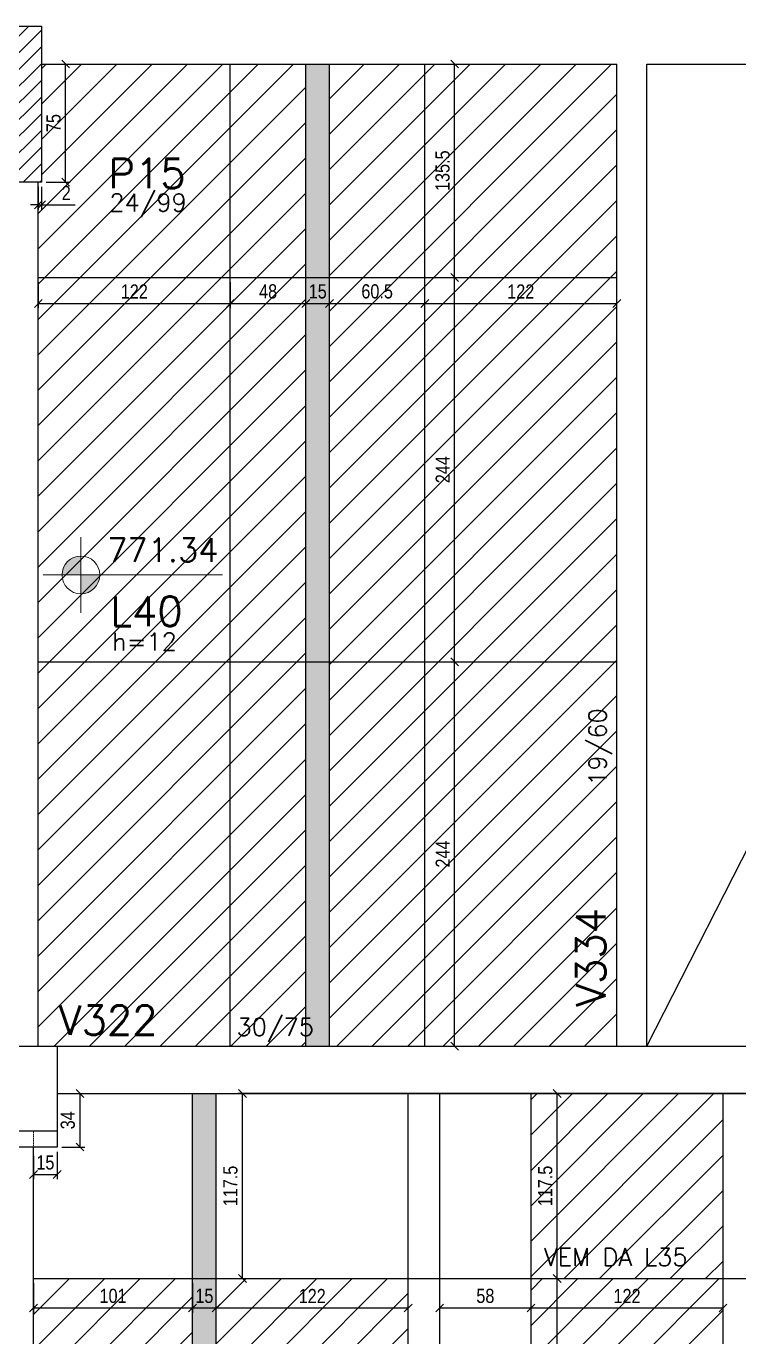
# Model space of a CAD drawing. Extents: x 8513 to 14085, y 1849 to 10799.
# Drawn here: x 10242 to 10695, y 2587 to 3419 of the extents above; entities that cross this region are included whole.
import ezdxf

# ---------------------------------------------------------------- set-up
doc = ezdxf.new("R2010")
doc.units = 0
doc.linetypes.add('FA_Tracejado', pattern=[0.25, 0.15, -0.1])
for name, color, linetype in [('COTA', 241, 'Continuous'), ('Painéis', 200, 'Continuous'), ('Pilares', 5, 'Continuous'), ('VIGAS', 3, 'Continuous'), ('Vázio', 240, 'Continuous')]:
    doc.layers.add(name, color=color, linetype=linetype)
for name, color, linetype, lineweight in [('EST-LAJE-TEXT', 7, 'Continuous', 9), ('EST-PILAR-TEXT', 7, 'Continuous', 9), ('EST-VIGA-TEXT', 7, 'Continuous', 9), ('Hachura', 253, 'Continuous', 9), ('REAPROVEITAMENTO', 7, 'Continuous', 9)]:
    doc.layers.add(name, color=color, linetype=linetype, lineweight=lineweight)
doc.styles.add('COTA TECNICA-50', font='techl___.ttf', dxfattribs={"height": 9})
doc.styles.add('RomanS_IV50', font='romans_IV50.ttf', dxfattribs={"height": 11.25})
doc.styles.add('RomanS_IV50_B', font='', dxfattribs={"height": 18.75})
doc.styles.add('RomanS_IV50_B_1', font='', dxfattribs={"height": 22.5})
doc.styles.get('RomanS_IV50_B').set_extended_font_data('RomanS_IV50', bold=True)
doc.styles.get('RomanS_IV50_B_1').set_extended_font_data('RomanS_IV50', bold=True)
doc.dimstyles.new('PAINEL', dxfattribs={"dimtxt": 9, "dimasz": 5, "dimexe": 3, "dimexo": 3, "dimgap": 3, "dimtad": 1, "dimdec": 1, "dimzin": 12, "dimdsep": 46, "dimtxsty": 'COTA TECNICA-50', "dimblk": 'OBLIQUE', "dimcen": 0, "dimclrd": 4, "dimclre": 4, "dimclrt": 1, "dimadec": 1, "dimazin": 3, "dimtfac": 1, "dimtdec": 1, "dimtmove": 0, "dimatfit": 3, "dimldrblk": 'OBLIQUE', "dimfxl": 1, "dimtolj": 1, "dimtzin": 12, "dimarcsym": 0})
pattern_1 = [(45, (-181390.063, -29748.07), (-11.2253202, 11.2253202), [])]

# ---------------------------------------------------------------- blocks, each defined once
blk = doc.blocks.new('FA_Floor_TAG_SURVEY_R01 - NIV_TIT_H_TXT1__TXT2_Menor-2303205-BUSINESS')
at = {"layer": 'EST-LAJE-TEXT'}
h = blk.add_hatch(color=256, dxfattribs=at)
edge = h.paths.add_edge_path(flags=0)
edge.add_line((-0.28, 0.565), (-0.28, 0.405))
edge.add_line((-0.28, 0.405), (-0.44, 0.405))
edge.add_arc((-0.28, 0.405), 0.16, 90, 180, ccw=False)
h = blk.add_hatch(color=256, dxfattribs=at)
edge = h.paths.add_edge_path(flags=0)
edge.add_arc((-0.28, 0.405), 0.16, -90, 0, ccw=False)
edge.add_line((-0.28, 0.245), (-0.28, 0.405))
edge.add_line((-0.28, 0.405), (-0.12, 0.405))
for p, q in [((-0.28, 0.085), (-0.28, 0.725)), ((-0.28, 0.405), (-0.6, 0.405)), ((-0.28, 0.405), (0.92, 0.405))]:
    blk.add_line(p, q, dxfattribs=at)
blk.add_circle((-0.28, 0.405), 0.16, dxfattribs=at)
blk = doc.blocks.new('_Oblique')
at = {"color": 0, "linetype": 'ByBlock', "lineweight": -2}
blk.add_line((-0.5, -0.5), (0.5, 0.5), dxfattribs=at)
blk = doc.blocks.new('*D590')
at = {"layer": 'COTA', "color": 4, "lineweight": -2, "transparency": 16777216}
for p, q in [((10249.51, 3256.51), (10249.51, 3240.03)), ((10371.51, 3256.51), (10371.51, 3240.03)), ((10249.51, 3243.03), (10371.51, 3243.03))]:
    blk.add_line(p, q, dxfattribs=at)
at = {"layer": 'Defpoints', "color": 0, "transparency": 16777216}
for p in [(10249.51, 3259.51), (10371.51, 3259.51), (10371.51, 3243.03)]:
    blk.add_point(p, dxfattribs=at)
at = {"layer": 'COTA', "color": 4, "lineweight": -2, "transparency": 16777216, "xscale": 5, "yscale": 5, "zscale": 5, "rotation": 180}
blk.add_blockref('_Oblique', (10249.51, 3243.03), dxfattribs=at)
at = {"layer": 'COTA', "color": 4, "lineweight": -2, "transparency": 16777216, "xscale": 5, "yscale": 5, "zscale": 5}
blk.add_blockref('_Oblique', (10371.51, 3243.03), dxfattribs=at)
at = {"layer": 'COTA', "color": 1, "transparency": 16777216, "insert": (10310.51, 3250.58), "char_height": 9, "attachment_point": 5, "style": 'COTA TECNICA-50'}
blk.add_mtext('\\A1;122', dxfattribs=at)
blk = doc.blocks.new('*D591')
at = {"layer": 'COTA', "color": 4, "lineweight": -2, "transparency": 16777216}
for p, q in [((10371.51, 3256.51), (10371.51, 3240.03)), ((10371.51, 3243.03), (10419.51, 3243.03))]:
    blk.add_line(p, q, dxfattribs=at)
at = {"layer": 'Defpoints', "color": 0, "transparency": 16777216}
for p in [(10371.51, 3259.51), (10419.51, 3243.03), (10419.51, 3243.03)]:
    blk.add_point(p, dxfattribs=at)
at = {"layer": 'COTA', "color": 4, "lineweight": -2, "transparency": 16777216, "xscale": 5, "yscale": 5, "zscale": 5, "rotation": 180}
blk.add_blockref('_Oblique', (10371.51, 3243.03), dxfattribs=at)
at = {"layer": 'COTA', "color": 4, "lineweight": -2, "transparency": 16777216, "xscale": 5, "yscale": 5, "zscale": 5}
blk.add_blockref('_Oblique', (10419.51, 3243.03), dxfattribs=at)
at = {"layer": 'COTA', "color": 1, "transparency": 16777216, "insert": (10395.51, 3250.62), "char_height": 9, "attachment_point": 5, "style": 'COTA TECNICA-50'}
blk.add_mtext('\\A1;48', dxfattribs=at)
blk = doc.blocks.new('*D592')
at = {"layer": 'COTA', "color": 4, "lineweight": -2, "transparency": 16777216}
blk.add_line((10419.51, 3243.03), (10434.51, 3243.03), dxfattribs=at)
at = {"layer": 'Defpoints', "color": 0, "transparency": 16777216}
for p in [(10419.51, 3243.03), (10434.51, 3243.03), (10434.51, 3243.03)]:
    blk.add_point(p, dxfattribs=at)
at = {"layer": 'COTA', "color": 4, "lineweight": -2, "transparency": 16777216, "xscale": 5, "yscale": 5, "zscale": 5, "rotation": 180}
blk.add_blockref('_Oblique', (10419.51, 3243.03), dxfattribs=at)
at = {"layer": 'COTA', "color": 4, "lineweight": -2, "transparency": 16777216, "xscale": 5, "yscale": 5, "zscale": 5}
blk.add_blockref('_Oblique', (10434.51, 3243.03), dxfattribs=at)
at = {"layer": 'COTA', "color": 1, "transparency": 16777216, "insert": (10427.01, 3250.63), "char_height": 9, "attachment_point": 5, "style": 'COTA TECNICA-50'}
blk.add_mtext('\\A1;15', dxfattribs=at)
blk = doc.blocks.new('*D593')
at = {"layer": 'COTA', "color": 4, "lineweight": -2, "transparency": 16777216}
blk.add_line((10434.51, 3243.03), (10495.01, 3243.03), dxfattribs=at)
at = {"layer": 'Defpoints', "color": 0, "transparency": 16777216}
for p in [(10434.51, 3243.03), (10495.01, 3243.03), (10495.01, 3243.03)]:
    blk.add_point(p, dxfattribs=at)
at = {"layer": 'COTA', "color": 4, "lineweight": -2, "transparency": 16777216, "xscale": 5, "yscale": 5, "zscale": 5, "rotation": 180}
blk.add_blockref('_Oblique', (10434.51, 3243.03), dxfattribs=at)
at = {"layer": 'COTA', "color": 4, "lineweight": -2, "transparency": 16777216, "xscale": 5, "yscale": 5, "zscale": 5}
blk.add_blockref('_Oblique', (10495.01, 3243.03), dxfattribs=at)
at = {"layer": 'COTA', "color": 1, "transparency": 16777216, "insert": (10464.76, 3250.63), "char_height": 9, "attachment_point": 5, "style": 'COTA TECNICA-50'}
blk.add_mtext('\\A1;60.5', dxfattribs=at)
blk = doc.blocks.new('*D594')
at = {"layer": 'COTA', "color": 4, "lineweight": -2, "transparency": 16777216}
blk.add_line((10495.01, 3243.03), (10617.01, 3243.03), dxfattribs=at)
at = {"layer": 'Defpoints', "color": 0, "transparency": 16777216}
for p in [(10495.01, 3243.03), (10617.01, 3243.03), (10617.01, 3243.03)]:
    blk.add_point(p, dxfattribs=at)
at = {"layer": 'COTA', "color": 4, "lineweight": -2, "transparency": 16777216, "xscale": 5, "yscale": 5, "zscale": 5, "rotation": 180}
blk.add_blockref('_Oblique', (10495.01, 3243.03), dxfattribs=at)
at = {"layer": 'COTA', "color": 4, "lineweight": -2, "transparency": 16777216, "xscale": 5, "yscale": 5, "zscale": 5}
blk.add_blockref('_Oblique', (10617.01, 3243.03), dxfattribs=at)
at = {"layer": 'COTA', "color": 1, "transparency": 16777216, "insert": (10556.01, 3250.58), "char_height": 9, "attachment_point": 5, "style": 'COTA TECNICA-50'}
blk.add_mtext('\\A1;122', dxfattribs=at)
blk = doc.blocks.new('*D595')
at = {"layer": 'COTA', "color": 4, "lineweight": -2, "transparency": 16777216}
for p, q in [((10498.01, 3015.51), (10517, 3015.51)), ((10514, 2771.51), (10514, 3015.51)), ((10498.01, 2771.51), (10517, 2771.51))]:
    blk.add_line(p, q, dxfattribs=at)
at = {"layer": 'Defpoints', "color": 0, "transparency": 16777216}
for p in [(10495.01, 3015.51), (10514, 3015.51), (10495.01, 2771.51)]:
    blk.add_point(p, dxfattribs=at)
at = {"layer": 'COTA', "color": 4, "lineweight": -2, "transparency": 16777216, "xscale": 5, "yscale": 5, "zscale": 5}
for p, rotation in [((10514, 3015.51), 90), ((10514, 2771.51), 270)]:
    blk.add_blockref('_Oblique', p, dxfattribs=dict(at, rotation=rotation))
at = {"layer": 'COTA', "color": 1, "transparency": 16777216, "insert": (10506.44, 2893.51), "char_height": 9, "attachment_point": 5, "rotation": 90, "style": 'COTA TECNICA-50'}
blk.add_mtext('\\A1;244', dxfattribs=at)
blk = doc.blocks.new('*D596')
at = {"layer": 'COTA', "color": 4, "lineweight": -2, "transparency": 16777216}
for p, q in [((10498.01, 3259.51), (10517, 3259.51)), ((10514, 3015.51), (10514, 3259.51)), ((10498.01, 3015.51), (10517, 3015.51))]:
    blk.add_line(p, q, dxfattribs=at)
at = {"layer": 'Defpoints', "color": 0, "transparency": 16777216}
for p in [(10495.01, 3259.51), (10514, 3259.51), (10495.01, 3015.51)]:
    blk.add_point(p, dxfattribs=at)
at = {"layer": 'COTA', "color": 4, "lineweight": -2, "transparency": 16777216, "xscale": 5, "yscale": 5, "zscale": 5}
for p, rotation in [((10514, 3259.51), 90), ((10514, 3015.51), 270)]:
    blk.add_blockref('_Oblique', p, dxfattribs=dict(at, rotation=rotation))
at = {"layer": 'COTA', "color": 1, "transparency": 16777216, "insert": (10506.44, 3137.51), "char_height": 9, "attachment_point": 5, "rotation": 90, "style": 'COTA TECNICA-50'}
blk.add_mtext('\\A1;244', dxfattribs=at)
blk = doc.blocks.new('*D597')
at = {"layer": 'COTA', "color": 4, "lineweight": -2, "transparency": 16777216}
for p, q in [((10498.01, 3395.01), (10517, 3395.01)), ((10514, 3259.51), (10514, 3395.01)), ((10498.01, 3259.51), (10517, 3259.51))]:
    blk.add_line(p, q, dxfattribs=at)
at = {"layer": 'Defpoints', "color": 0, "transparency": 16777216}
for p in [(10495.01, 3395.01), (10514, 3395.01), (10495.01, 3259.51)]:
    blk.add_point(p, dxfattribs=at)
at = {"layer": 'COTA', "color": 4, "lineweight": -2, "transparency": 16777216, "xscale": 5, "yscale": 5, "zscale": 5}
for p, rotation in [((10514, 3395.01), 90), ((10514, 3259.51), 270)]:
    blk.add_blockref('_Oblique', p, dxfattribs=dict(at, rotation=rotation))
at = {"layer": 'COTA', "color": 1, "transparency": 16777216, "insert": (10506.31, 3327.26), "char_height": 9, "attachment_point": 5, "rotation": 90, "style": 'COTA TECNICA-50'}
blk.add_mtext('\\A1;135.5', dxfattribs=at)
blk = doc.blocks.new('*D598')
at = {"layer": 'COTA', "color": 4, "lineweight": -2, "transparency": 16777216}
for p, q in [((10249.51, 3317.01), (10249.51, 3302.63)), ((10251.51, 3317.01), (10251.51, 3302.63)), ((10249.51, 3305.63), (10244.51, 3305.63)), ((10249.51, 3305.63), (10251.51, 3305.63)), ((10251.51, 3305.63), (10273.01, 3305.63))]:
    blk.add_line(p, q, dxfattribs=at)
at = {"layer": 'Defpoints', "color": 0, "transparency": 16777216}
for p in [(10249.51, 3320.01), (10251.51, 3320.01), (10251.51, 3305.63)]:
    blk.add_point(p, dxfattribs=at)
at = {"layer": 'COTA', "color": 4, "lineweight": -2, "transparency": 16777216, "xscale": 5, "yscale": 5, "zscale": 5}
blk.add_blockref('_Oblique', (10249.51, 3305.63), dxfattribs=at)
at = {"layer": 'COTA', "color": 4, "lineweight": -2, "transparency": 16777216, "xscale": 5, "yscale": 5, "zscale": 5, "rotation": 180}
blk.add_blockref('_Oblique', (10251.51, 3305.63), dxfattribs=at)
at = {"layer": 'COTA', "color": 1, "transparency": 16777216, "insert": (10267.26, 3313.13), "char_height": 9, "attachment_point": 5, "style": 'COTA TECNICA-50'}
blk.add_mtext('\\A1;2', dxfattribs=at)
blk = doc.blocks.new('*D599')
at = {"layer": 'COTA', "color": 4, "lineweight": -2, "transparency": 16777216}
for p, q in [((10254.51, 3395.01), (10269.87, 3395.01)), ((10266.87, 3320.01), (10266.87, 3395.01)), ((10254.51, 3320.01), (10269.87, 3320.01))]:
    blk.add_line(p, q, dxfattribs=at)
at = {"layer": 'Defpoints', "color": 0, "transparency": 16777216}
for p in [(10251.51, 3395.01), (10266.87, 3395.01), (10251.51, 3320.01)]:
    blk.add_point(p, dxfattribs=at)
at = {"layer": 'COTA', "color": 4, "lineweight": -2, "transparency": 16777216, "xscale": 5, "yscale": 5, "zscale": 5}
for p, rotation in [((10266.87, 3395.01), 90), ((10266.87, 3320.01), 270)]:
    blk.add_blockref('_Oblique', p, dxfattribs=dict(at, rotation=rotation))
at = {"layer": 'COTA', "color": 1, "transparency": 16777216, "insert": (10259.27, 3357.51), "char_height": 9, "attachment_point": 5, "rotation": 90, "style": 'COTA TECNICA-50'}
blk.add_mtext('\\A1;75', dxfattribs=at)
blk = doc.blocks.new('*D537')
at = {"layer": 'COTA', "color": 4, "lineweight": -2, "transparency": 16777216}
for p, q in [((10246.51, 2621.01), (10246.51, 2602.36)), ((10347.51, 2621.01), (10347.51, 2602.36)), ((10246.51, 2605.36), (10347.51, 2605.36))]:
    blk.add_line(p, q, dxfattribs=at)
at = {"layer": 'Defpoints', "color": 0, "transparency": 16777216}
for p in [(10246.51, 2624.01), (10347.51, 2624.01), (10347.51, 2605.36)]:
    blk.add_point(p, dxfattribs=at)
at = {"layer": 'COTA', "color": 4, "lineweight": -2, "transparency": 16777216, "xscale": 5, "yscale": 5, "zscale": 5, "rotation": 180}
blk.add_blockref('_Oblique', (10246.51, 2605.36), dxfattribs=at)
at = {"layer": 'COTA', "color": 4, "lineweight": -2, "transparency": 16777216, "xscale": 5, "yscale": 5, "zscale": 5}
blk.add_blockref('_Oblique', (10347.51, 2605.36), dxfattribs=at)
at = {"layer": 'COTA', "color": 1, "transparency": 16777216, "insert": (10297.01, 2612.96), "char_height": 9, "attachment_point": 5, "style": 'COTA TECNICA-50'}
blk.add_mtext('\\A1;101', dxfattribs=at)
blk = doc.blocks.new('*D538')
at = {"layer": 'COTA', "color": 4, "lineweight": -2, "transparency": 16777216}
for p, q in [((10347.51, 2621.01), (10347.51, 2602.36)), ((10347.51, 2605.36), (10362.51, 2605.36))]:
    blk.add_line(p, q, dxfattribs=at)
at = {"layer": 'Defpoints', "color": 0, "transparency": 16777216}
for p in [(10347.51, 2624.01), (10362.51, 2605.36), (10362.51, 2605.36)]:
    blk.add_point(p, dxfattribs=at)
at = {"layer": 'COTA', "color": 4, "lineweight": -2, "transparency": 16777216, "xscale": 5, "yscale": 5, "zscale": 5, "rotation": 180}
blk.add_blockref('_Oblique', (10347.51, 2605.36), dxfattribs=at)
at = {"layer": 'COTA', "color": 4, "lineweight": -2, "transparency": 16777216, "xscale": 5, "yscale": 5, "zscale": 5}
blk.add_blockref('_Oblique', (10362.51, 2605.36), dxfattribs=at)
at = {"layer": 'COTA', "color": 1, "transparency": 16777216, "insert": (10355.01, 2612.96), "char_height": 9, "attachment_point": 5, "style": 'COTA TECNICA-50'}
blk.add_mtext('\\A1;15', dxfattribs=at)
blk = doc.blocks.new('*D539')
at = {"layer": 'COTA', "color": 4, "lineweight": -2, "transparency": 16777216}
blk.add_line((10362.51, 2605.36), (10484.51, 2605.36), dxfattribs=at)
at = {"layer": 'Defpoints', "color": 0, "transparency": 16777216}
for p in [(10362.51, 2605.36), (10484.51, 2605.36), (10484.51, 2605.36)]:
    blk.add_point(p, dxfattribs=at)
at = {"layer": 'COTA', "color": 4, "lineweight": -2, "transparency": 16777216, "xscale": 5, "yscale": 5, "zscale": 5, "rotation": 180}
blk.add_blockref('_Oblique', (10362.51, 2605.36), dxfattribs=at)
at = {"layer": 'COTA', "color": 4, "lineweight": -2, "transparency": 16777216, "xscale": 5, "yscale": 5, "zscale": 5}
blk.add_blockref('_Oblique', (10484.51, 2605.36), dxfattribs=at)
at = {"layer": 'COTA', "color": 1, "transparency": 16777216, "insert": (10423.51, 2612.92), "char_height": 9, "attachment_point": 5, "style": 'COTA TECNICA-50'}
blk.add_mtext('\\A1;122', dxfattribs=at)
blk = doc.blocks.new('*D540')
at = {"layer": 'COTA', "color": 4, "lineweight": -2, "transparency": 16777216}
blk.add_line((10504.51, 2605.36), (10562.51, 2605.36), dxfattribs=at)
at = {"layer": 'Defpoints', "color": 0, "transparency": 16777216}
for p in [(10504.51, 2605.36), (10562.51, 2605.36), (10562.51, 2605.36)]:
    blk.add_point(p, dxfattribs=at)
at = {"layer": 'COTA', "color": 4, "lineweight": -2, "transparency": 16777216, "xscale": 5, "yscale": 5, "zscale": 5, "rotation": 180}
blk.add_blockref('_Oblique', (10504.51, 2605.36), dxfattribs=at)
at = {"layer": 'COTA', "color": 4, "lineweight": -2, "transparency": 16777216, "xscale": 5, "yscale": 5, "zscale": 5}
blk.add_blockref('_Oblique', (10562.51, 2605.36), dxfattribs=at)
at = {"layer": 'COTA', "color": 1, "transparency": 16777216, "insert": (10533.51, 2612.98), "char_height": 9, "attachment_point": 5, "style": 'COTA TECNICA-50'}
blk.add_mtext('\\A1;58', dxfattribs=at)
blk = doc.blocks.new('*D541')
at = {"layer": 'COTA', "color": 4, "lineweight": -2, "transparency": 16777216}
blk.add_line((10562.51, 2605.36), (10684.51, 2605.36), dxfattribs=at)
at = {"layer": 'Defpoints', "color": 0, "transparency": 16777216}
for p in [(10562.51, 2605.36), (10684.51, 2605.36), (10684.51, 2605.36)]:
    blk.add_point(p, dxfattribs=at)
at = {"layer": 'COTA', "color": 4, "lineweight": -2, "transparency": 16777216, "xscale": 5, "yscale": 5, "zscale": 5, "rotation": 180}
blk.add_blockref('_Oblique', (10562.51, 2605.36), dxfattribs=at)
at = {"layer": 'COTA', "color": 4, "lineweight": -2, "transparency": 16777216, "xscale": 5, "yscale": 5, "zscale": 5}
blk.add_blockref('_Oblique', (10684.51, 2605.36), dxfattribs=at)
at = {"layer": 'COTA', "color": 1, "transparency": 16777216, "insert": (10623.51, 2612.92), "char_height": 9, "attachment_point": 5, "style": 'COTA TECNICA-50'}
blk.add_mtext('\\A1;122', dxfattribs=at)
blk = doc.blocks.new('*D550')
at = {"layer": 'COTA', "color": 4, "lineweight": -2, "transparency": 16777216}
for p, q in [((10264.51, 2741.51), (10278.99, 2741.51)), ((10275.99, 2741.51), (10275.99, 2707.51)), ((10264.51, 2707.51), (10278.99, 2707.51))]:
    blk.add_line(p, q, dxfattribs=at)
at = {"layer": 'Defpoints', "color": 0, "transparency": 16777216}
for p in [(10261.51, 2741.51), (10261.51, 2707.51), (10275.99, 2707.51)]:
    blk.add_point(p, dxfattribs=at)
at = {"layer": 'COTA', "color": 4, "lineweight": -2, "transparency": 16777216, "xscale": 5, "yscale": 5, "zscale": 5}
for p, rotation in [((10275.99, 2741.51), 90), ((10275.99, 2707.51), 270)]:
    blk.add_blockref('_Oblique', p, dxfattribs=dict(at, rotation=rotation))
at = {"layer": 'COTA', "color": 1, "transparency": 16777216, "insert": (10268.29, 2724.51), "char_height": 9, "attachment_point": 5, "rotation": 90, "style": 'COTA TECNICA-50'}
blk.add_mtext('\\A1;34', dxfattribs=at)
blk = doc.blocks.new('*D551')
at = {"layer": 'COTA', "color": 4, "lineweight": -2, "transparency": 16777216}
for p, q in [((10261.51, 2704.51), (10261.51, 2687.08)), ((10246.51, 2701.97), (10246.51, 2687.08)), ((10246.51, 2690.08), (10261.51, 2690.08))]:
    blk.add_line(p, q, dxfattribs=at)
at = {"layer": 'Defpoints', "color": 0, "transparency": 16777216}
for p in [(10246.51, 2704.97), (10261.51, 2707.51), (10261.51, 2690.08)]:
    blk.add_point(p, dxfattribs=at)
at = {"layer": 'COTA', "color": 4, "lineweight": -2, "transparency": 16777216, "xscale": 5, "yscale": 5, "zscale": 5, "rotation": 180}
blk.add_blockref('_Oblique', (10246.51, 2690.08), dxfattribs=at)
at = {"layer": 'COTA', "color": 4, "lineweight": -2, "transparency": 16777216, "xscale": 5, "yscale": 5, "zscale": 5}
blk.add_blockref('_Oblique', (10261.51, 2690.08), dxfattribs=at)
at = {"layer": 'COTA', "color": 1, "transparency": 16777216, "insert": (10254.01, 2697.68), "char_height": 9, "attachment_point": 5, "style": 'COTA TECNICA-50'}
blk.add_mtext('\\A1;15', dxfattribs=at)
blk = doc.blocks.new('*D669')
at = {"layer": 'COTA', "color": 4, "lineweight": -2, "transparency": 16777216}
for p, q in [((11164.51, 2741.51), (10576.19, 2741.51)), ((10579.19, 2624.01), (10579.19, 2741.51)), ((10565.51, 2624.01), (10582.19, 2624.01))]:
    blk.add_line(p, q, dxfattribs=at)
at = {"layer": 'Defpoints', "color": 0, "transparency": 16777216}
for p in [(10579.19, 2741.51), (11167.51, 2741.51), (10562.51, 2624.01)]:
    blk.add_point(p, dxfattribs=at)
at = {"layer": 'COTA', "color": 4, "lineweight": -2, "transparency": 16777216, "xscale": 5, "yscale": 5, "zscale": 5}
for p, rotation in [((10579.19, 2741.51), 90), ((10579.19, 2624.01), 270)]:
    blk.add_blockref('_Oblique', p, dxfattribs=dict(at, rotation=rotation))
at = {"layer": 'COTA', "color": 1, "transparency": 16777216, "insert": (10571.59, 2682.76), "char_height": 9, "attachment_point": 5, "rotation": 90, "style": 'COTA TECNICA-50'}
blk.add_mtext('\\A1;117.5', dxfattribs=at)
blk = doc.blocks.new('*D671')
at = {"layer": 'COTA', "color": 4, "lineweight": -2, "transparency": 16777216}
for p, q in [((11205.46, 2630.39), (11205.46, 2641.84)), ((11184.19, 2624.01), (11205.46, 2630.39)), ((10365.51, 2624.01), (11187.19, 2624.01)), ((11170.51, 2624.01), (11187.19, 2624.01))]:
    blk.add_line(p, q, dxfattribs=at)
at = {"layer": 'Defpoints', "color": 0, "transparency": 16777216}
for p in [(10362.51, 2624.01), (11167.51, 2624.01), (11184.19, 2624.01)]:
    blk.add_point(p, dxfattribs=at)
at = {"layer": 'COTA', "color": 1, "transparency": 16777216, "insert": (11197.87, 2636.11), "char_height": 9, "attachment_point": 5, "rotation": 90, "style": 'COTA TECNICA-50'}
blk.add_mtext('\\A1;0', dxfattribs=at)
blk = doc.blocks.new('*D672')
at = {"layer": 'COTA', "color": 4, "lineweight": -2, "transparency": 16777216}
for p, q in [((11164.51, 2741.51), (10376.19, 2741.51)), ((10379.19, 2624.01), (10379.19, 2741.51)), ((10365.51, 2624.01), (10382.19, 2624.01))]:
    blk.add_line(p, q, dxfattribs=at)
at = {"layer": 'Defpoints', "color": 0, "transparency": 16777216}
for p in [(10379.19, 2741.51), (11167.51, 2741.51), (10362.51, 2624.01)]:
    blk.add_point(p, dxfattribs=at)
at = {"layer": 'COTA', "color": 4, "lineweight": -2, "transparency": 16777216, "xscale": 5, "yscale": 5, "zscale": 5}
for p, rotation in [((10379.19, 2741.51), 90), ((10379.19, 2624.01), 270)]:
    blk.add_blockref('_Oblique', p, dxfattribs=dict(at, rotation=rotation))
at = {"layer": 'COTA', "color": 1, "transparency": 16777216, "insert": (10371.59, 2682.76), "char_height": 9, "attachment_point": 5, "rotation": 90, "style": 'COTA TECNICA-50'}
blk.add_mtext('\\A1;117.5', dxfattribs=at)
blk = doc.blocks.new('*D678')
at = {"layer": 'COTA', "color": 4, "lineweight": -2, "transparency": 16777216}
for p, q in [((10565.51, 2624.01), (10582.19, 2624.01)), ((10579.19, 2380.01), (10579.19, 2624.01)), ((10565.51, 2380.01), (10582.19, 2380.01))]:
    blk.add_line(p, q, dxfattribs=at)
at = {"layer": 'Defpoints', "color": 0, "transparency": 16777216}
for p in [(10562.51, 2624.01), (10579.19, 2624.01), (10562.51, 2380.01)]:
    blk.add_point(p, dxfattribs=at)
at = {"layer": 'COTA', "color": 4, "lineweight": -2, "transparency": 16777216, "xscale": 5, "yscale": 5, "zscale": 5}
for p, rotation in [((10579.19, 2624.01), 90), ((10579.19, 2380.01), 270)]:
    blk.add_blockref('_Oblique', p, dxfattribs=dict(at, rotation=rotation))
at = {"layer": 'COTA', "color": 1, "transparency": 16777216, "insert": (10571.62, 2502.01), "char_height": 9, "attachment_point": 5, "rotation": 90, "style": 'COTA TECNICA-50'}
blk.add_mtext('\\A1;244', dxfattribs=at)

msp = doc.modelspace()

# ---------------------------------------------------------------- hatches: boundary and pattern name
at = {"layer": 'Hachura'}
h = msp.add_hatch(color=256, dxfattribs=at)
h.paths.add_polyline_path([(10419.51, 3259.51), (10434.51, 3259.51), (10434.51, 3395.01), (10419.51, 3395.01)])
h.paths.add_polyline_path([(10434.51, 3259.51), (10419.51, 3259.51), (10419.51, 3015.51), (10434.51, 3015.51)])
h.paths.add_polyline_path([(10419.51, 2771.51), (10434.51, 2771.51), (10434.51, 3015.51), (10419.51, 3015.51)])
h = msp.add_hatch(color=256, dxfattribs=at)
h.paths.add_polyline_path([(10347.51, 2624.01), (10362.51, 2624.01), (10362.51, 2741.51), (10347.51, 2741.51)])
h.paths.add_polyline_path([(10347.51, 2380.01), (10362.51, 2380.01), (10362.51, 2624.01), (10347.51, 2624.01)])
h.paths.add_polyline_path([(10362.51, 2380.01), (10347.51, 2380.01), (10347.51, 2136.01), (10362.51, 2136.01)])
at = {"layer": 'Pilares'}
h = msp.add_hatch(dxfattribs=at)
h.set_pattern_fill('FP_1', color=5, style=0, pattern_type=2)
h.set_pattern_definition([(45, (10227.5145, 3498.507), (-5.3033, 5.3033), [])])
h.paths.add_polyline_path([(10227.51, 3320.01), (10251.51, 3320.01), (10251.51, 3419.01), (10227.51, 3419.01), (10227.51, 3344.49)], flags=0)
at = {"layer": 'REAPROVEITAMENTO'}
h = msp.add_hatch(dxfattribs=at)
h.set_pattern_fill('ANSI31', color=251, scale=5, style=0)
h.set_pattern_definition(pattern_1)
h.paths.add_polyline_path([(10617.01, 3015.51), (10495.01, 3015.51), (10495.01, 2771.51), (10617.01, 2771.51)])
h.paths.add_polyline_path([(10495.01, 3015.51), (10434.51, 3015.51), (10434.51, 2771.51), (10495.01, 2771.51)])
h.paths.add_polyline_path([(10371.51, 2771.51), (10419.51, 2771.51), (10419.51, 3015.51), (10371.51, 3015.51)])
h.paths.add_polyline_path([(10249.51, 2771.51), (10261.51, 2771.51), (10371.51, 2771.51), (10371.51, 3015.51), (10249.51, 3015.51)])
h.paths.add_polyline_path([(10371.51, 3259.51), (10249.51, 3259.51), (10249.51, 3015.51), (10371.51, 3015.51)])
h.paths.add_polyline_path([(10371.51, 3015.51), (10419.51, 3015.51), (10419.51, 3259.51), (10371.51, 3259.51)])
h.paths.add_polyline_path([(10434.51, 3015.51), (10495.01, 3015.51), (10495.01, 3259.51), (10434.51, 3259.51)])
h.paths.add_polyline_path([(10495.01, 3015.51), (10617.01, 3015.51), (10617.01, 3259.51), (10495.01, 3259.51)])
h.paths.add_polyline_path([(10617.01, 3259.51), (10617.01, 3395.01), (10495.01, 3395.01), (10495.01, 3259.51)])
h.paths.add_polyline_path([(10495.01, 3395.01), (10434.51, 3395.01), (10434.51, 3259.51), (10495.01, 3259.51)])
h.paths.add_polyline_path([(10371.51, 3259.51), (10419.51, 3259.51), (10419.51, 3395.01), (10371.51, 3395.01)])
h.paths.add_polyline_path([(10371.51, 3395.01), (10251.51, 3395.01), (10251.51, 3320.01), (10249.51, 3320.01), (10249.51, 3259.51), (10371.51, 3259.51)])
h = msp.add_hatch(dxfattribs=at)
h.set_pattern_fill('ANSI31', color=251, scale=5, style=0)
h.set_pattern_definition(pattern_1)
h.paths.add_polyline_path([(10992.01, 2624.01), (11114.01, 2624.01), (11114.01, 2741.51), (11004.01, 2741.51), (11004.01, 2707.51), (10992.01, 2707.51)])
h.paths.add_polyline_path([(10826.51, 2741.51), (10704.51, 2741.51), (10704.51, 2624.01), (10826.51, 2624.01)])
h.paths.add_polyline_path([(10684.51, 2741.51), (10562.51, 2741.51), (10562.51, 2624.01), (10684.51, 2624.01)])
h = msp.add_hatch(dxfattribs=at)
h.set_pattern_fill('ANSI31', color=251, scale=5, style=0)
h.set_pattern_definition(pattern_1)
h.paths.add_polyline_path([(10347.51, 2624.01), (10246.51, 2624.01), (10246.51, 2380.01), (10347.51, 2380.01)])
h.paths.add_polyline_path([(10347.51, 2380.01), (10246.51, 2380.01), (10246.51, 2184.01), (10252.51, 2184.01), (10252.51, 2144.01), (10246.51, 2144.01), (10246.51, 2136.01), (10347.51, 2136.01)])
h.paths.add_polyline_path([(10362.51, 2136.01), (10484.51, 2136.01), (10484.51, 2380.01), (10362.51, 2380.01)])
h.paths.add_polyline_path([(10484.51, 2380.01), (10484.51, 2624.01), (10362.51, 2624.01), (10362.51, 2380.01)])
h = msp.add_hatch(dxfattribs=at)
h.set_pattern_fill('ANSI31', color=251, scale=5, style=0)
h.set_pattern_definition([(45, (-183132.563, -29748.07), (-11.2253202, 11.2253202), [])])
h.paths.add_polyline_path([(10562.51, 2380.01), (10684.51, 2380.01), (10684.51, 2624.01), (10562.51, 2624.01)])
h.paths.add_polyline_path([(10562.51, 2380.01), (10562.51, 2136.01), (10684.51, 2136.01), (10684.51, 2216.51), (10684.51, 2256.51), (10684.51, 2380.01)])

# ---------------------------------------------------------------- linework, layer by layer
at = {"layer": 'Painéis', "ltscale": 70}
for p, q in [((10371.51, 2771.51), (10371.51, 3395.01)), ((10419.51, 2771.51), (10419.51, 3395.01)), ((10434.51, 2771.51), (10434.51, 3395.01)), ((10495.01, 2771.51), (10495.01, 3395.01)), ((10249.51, 3259.51), (10617.01, 3259.51)), ((10249.51, 3015.51), (10617.01, 3015.51)), ((10347.51, 2136.01), (10347.51, 2741.51)), ((10362.51, 2136.01), (10362.51, 2741.51)), ((10562.51, 2136.01), (10562.51, 2741.51)), ((10246.51, 2624.01), (10484.51, 2624.01)), ((10504.51, 2624.01), (10684.51, 2624.01))]:
    msp.add_line(p, q, dxfattribs=at)
at = {"layer": 'Pilares', "color": 5}
for p, q in [((10227.51, 3419.01), (10251.51, 3419.01)), ((10251.51, 3419.01), (10251.51, 3320.01)), ((10251.51, 3320.01), (10227.51, 3320.01)), ((10227.51, 2771.51), (10261.51, 2771.51)), ((10261.51, 2771.51), (10261.51, 2707.51)), ((10261.51, 2707.51), (10227.51, 2707.51))]:
    msp.add_line(p, q, dxfattribs=at)
at = {"layer": 'Pilares'}
msp.add_line((10261.51, 2717.51), (10246.51, 2717.51), dxfattribs=at)
at = {"layer": 'VIGAS', "color": 3}
for p, q in [((10251.51, 3395.01), (10617.01, 3395.01)), ((10617.01, 2771.51), (10617.01, 3395.01)), ((10636.01, 3395.01), (10955.01, 3395.01)), ((10636.01, 2771.51), (10636.01, 3395.01)), ((10249.51, 2771.51), (10249.51, 3320.01)), ((10261.51, 2771.51), (10955.01, 2771.51)), ((10261.51, 2741.51), (10955.01, 2741.51)), ((10484.51, 2136.01), (10484.51, 2741.51)), ((10504.51, 2136.01), (10504.51, 2741.51)), ((10684.51, 2136.01), (10684.51, 2741.51)), ((10246.51, 2184.01), (10246.51, 2707.51))]:
    msp.add_line(p, q, dxfattribs=at)
at = {"layer": 'VIGAS', "color": 3, "linetype": 'FA_Tracejado', "lineweight": 20}
msp.add_line((10246.51, 2707.51), (10246.51, 2717.51), dxfattribs=at)
at = {"layer": 'Vázio'}
for p, q in [((10636.01, 2771.51), (10953.74, 3395.01)), ((10246.51, 2717.51), (10227.51, 2717.51))]:
    msp.add_line(p, q, dxfattribs=at)

# ---------------------------------------------------------------- block references
at = {"layer": 'EST-LAJE-TEXT', "xscale": 74.99999999999996, "yscale": 74.99999999999996, "zscale": 74.99999999999996}
msp.add_blockref('FA_Floor_TAG_SURVEY_R01 - NIV_TIT_H_TXT1__TXT2_Menor-2303205-BUSINESS', (10297.59, 3040.31), dxfattribs=at)

# ---------------------------------------------------------------- texts
at = {"layer": 'EST-LAJE-TEXT', "lineweight": 30, "attachment_point": 1}
for s, insert, char_height, width, style in [('771.34', (10293.29, 3094.03), 15, 99.8101, 'RomanS_IV50_B'), ('h=12', (10296.52, 3033.91), 11.25, 58.924, 'RomanS_IV50'), ('VEM DA L35', (10570.8, 2643.25), 11.25, 113.7665, 'RomanS_IV50')]:
    msp.add_mtext(s, dxfattribs=dict(at, insert=insert, char_height=char_height, width=width, style=style))
at = {"layer": 'EST-LAJE-TEXT', "lineweight": 50, "insert": (10295.38, 3056.98), "char_height": 18.75, "width": 63.7342, "attachment_point": 1, "style": 'RomanS_IV50_B_1'}
msp.add_mtext('L40', dxfattribs=at)
at = {"layer": 'EST-PILAR-TEXT', "lineweight": 50, "attachment_point": 1}
for s, insert, char_height, width, style in [('P15', (10294.09, 3334.89), 18.75, 69.1455, 'RomanS_IV50_B_1'), ('P15', (10294.09, 3334.89), 18.75, 69.1455, 'RomanS_IV50_B_1'), ('24/99', (10294.64, 3312.7), 11.25, 70.3481, 'RomanS_IV50'), ('24/99', (10294.64, 3312.7), 11.25, 70.3481, 'RomanS_IV50')]:
    msp.add_mtext(s, dxfattribs=dict(at, insert=insert, char_height=char_height, width=width, style=style))
at = {"layer": 'EST-VIGA-TEXT', "lineweight": 30, "insert": (10599.15, 2936.86), "char_height": 11.25, "width": 70.3481, "attachment_point": 1, "rotation": 90, "style": 'RomanS_IV50'}
msp.add_mtext('19/60', dxfattribs=at)
at = {"layer": 'EST-VIGA-TEXT', "lineweight": 50, "insert": (10591.13, 2796.56), "char_height": 18.75, "width": 88.9873, "attachment_point": 1, "rotation": 90, "style": 'RomanS_IV50_B_1'}
msp.add_mtext('V334', dxfattribs=at)
at = {"layer": 'EST-VIGA-TEXT', "lineweight": 50, "insert": (10262.56, 2797.39), "char_height": 18.75, "width": 88.9873, "attachment_point": 1, "style": 'RomanS_IV50_B_1'}
msp.add_mtext('V322', dxfattribs=at)
at = {"layer": 'EST-VIGA-TEXT', "lineweight": 30, "insert": (10375.47, 2789.37), "char_height": 11.25, "width": 70.3481, "attachment_point": 1, "style": 'RomanS_IV50'}
msp.add_mtext('30/75', dxfattribs=at)

# ---------------------------------------------------------------- dimensions: what is measured, and where the dimension line sits
at = {"layer": 'COTA'}
for base, p1, p2, picture, middle in [((10266.87, 3395.01), (10251.51, 3320.01), (10251.51, 3395.01), '*D599', (10259.27, 3357.51)), ((10514, 3015.51), (10495.01, 2771.51), (10495.01, 3015.51), '*D595', (10506.44, 2893.51)), ((10275.99, 2707.51), (10261.51, 2741.51), (10261.51, 2707.51), '*D550', (10268.29, 2724.51))]:
    dim = msp.add_linear_dim(base=base, p1=p1, p2=p2, angle=90, dimstyle='PAINEL', dxfattribs=at)
    dim.commit()
    dim.dimension.update_dxf_attribs({"geometry": picture, "text_midpoint": middle})
for base, p1, p2, picture, middle in [((10514, 3395.01), (10495.01, 3259.51), (10495.01, 3395.01), '*D597', (10506.31, 3327.26)), ((10514, 3259.51), (10495.01, 3015.51), (10495.01, 3259.51), '*D596', (10506.44, 3137.51)), ((10379.19, 2741.51), (10362.51, 2624.01), (11167.51, 2741.51), '*D672', (10371.59, 2682.76)), ((10579.19, 2741.51), (10562.51, 2624.01), (11167.51, 2741.51), '*D669', (10571.59, 2682.76)), ((11184.18544005, 2624.0072615), (11167.51451491, 2624.0072615), (10362.51451491, 2624.0072615), '*D671', (11197.86965058, 2633.39015623)), ((10579.19, 2624.01), (10562.51, 2380.01), (10562.51, 2624.01), '*D678', (10571.62, 2502.01))]:
    dim = msp.add_linear_dim(base=base, p1=p1, p2=p2, angle=90, dimstyle='PAINEL', override={"dimtmove": 1}, dxfattribs=at)
    dim.commit()
    dim.dimension.update_dxf_attribs({"geometry": picture, "text_midpoint": middle})
for base, p1, p2, picture, middle in [((10251.51, 3305.63), (10249.51, 3320.01), (10251.51, 3320.01), '*D598', (10267.26, 3313.13)), ((10371.51, 3243.03), (10249.51, 3259.51), (10371.51, 3259.51), '*D590', (10310.51, 3250.58)), ((10261.51, 2690.08), (10246.51, 2704.97), (10261.51, 2707.51), '*D551', (10254.01, 2697.68)), ((10347.51, 2605.36), (10246.51, 2624.01), (10347.51, 2624.01), '*D537', (10297.01, 2612.96))]:
    dim = msp.add_linear_dim(base=base, p1=p1, p2=p2, dimstyle='PAINEL', dxfattribs=at)
    dim.commit()
    dim.dimension.update_dxf_attribs({"geometry": picture, "text_midpoint": middle})
for base, p1, p2, picture, middle in [((10419.51, 3243.03), (10371.51, 3259.51), (10419.51, 3243.03), '*D591', (10395.51, 3250.62)), ((10434.51, 3243.03), (10419.51, 3243.03), (10434.51, 3243.03), '*D592', (10427.01, 3250.63)), ((10495.01, 3243.03), (10434.51, 3243.03), (10495.01, 3243.03), '*D593', (10464.76, 3250.63)), ((10617.01, 3243.03), (10495.01, 3243.03), (10617.01, 3243.03), '*D594', (10556.01, 3250.58)), ((10362.51, 2605.36), (10347.51, 2624.01), (10362.51, 2605.36), '*D538', (10355.01, 2612.96)), ((10484.51, 2605.36), (10362.51, 2605.36), (10484.51, 2605.36), '*D539', (10423.51, 2612.92)), ((10562.51, 2605.36), (10504.51, 2605.36), (10562.51, 2605.36), '*D540', (10533.51, 2612.98)), ((10684.51, 2605.36), (10562.51, 2605.36), (10684.51, 2605.36), '*D541', (10623.51, 2612.92))]:
    dim = msp.add_linear_dim(base=base, p1=p1, p2=p2, dimstyle='PAINEL', override={"dimtmove": 1}, dxfattribs=at)
    dim.commit()
    dim.dimension.update_dxf_attribs({"geometry": picture, "text_midpoint": middle})

doc.saveas('drawing.dxf')
